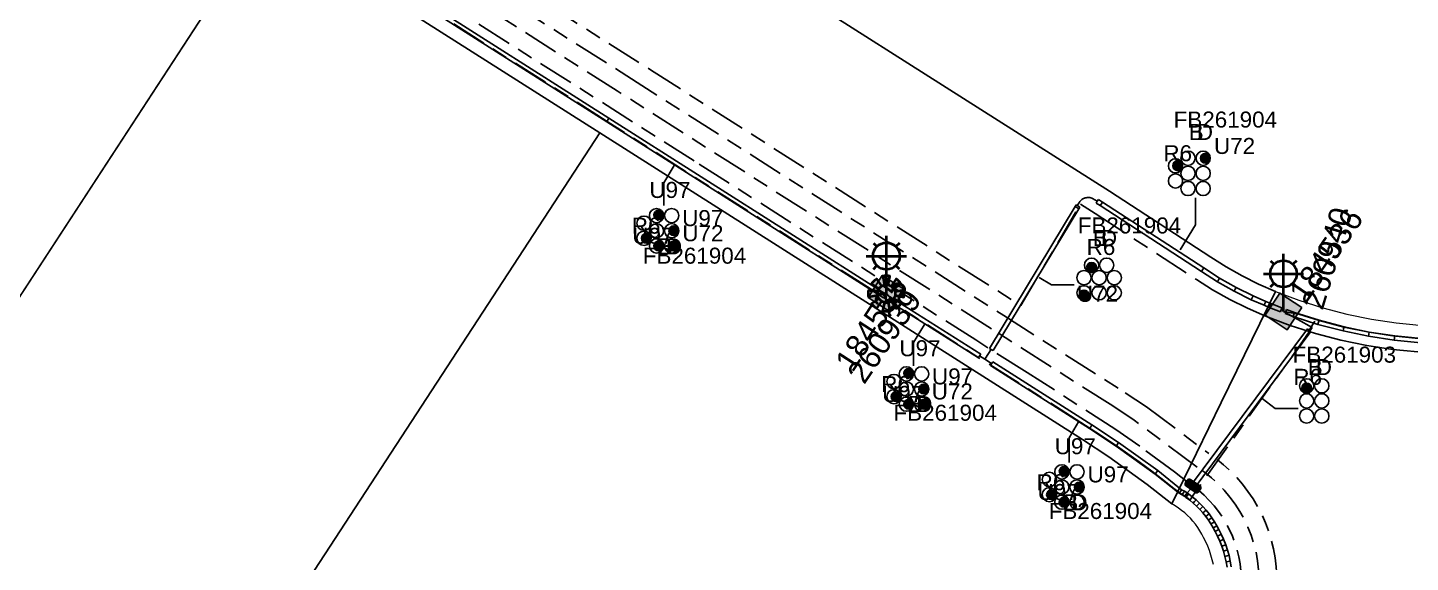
# Model space of a CAD drawing. Header units: metres. Extents: x 0 to 294317, y 0 to 6233398.
# Drawn here: x 293120.6 to 293275.7, y 6231768.6 to 6231828.6 of the extents above; entities that cross this region are included whole.
import ezdxf
from ezdxf import colors
from ezdxf.entities.mleader import LeaderData, LeaderLine
from ezdxf.enums import TextEntityAlignment as Align
from ezdxf.math import Vec2, Vec3

# ---------------------------------------------------------------- set-up
doc = ezdxf.new("R2010")
doc.units = ezdxf.units.M
doc.linetypes.add('Cable Exist UG', pattern=[8.2, 4, -1.2, 1.8, -1.2])
doc.layers.get('0').update_dxf_attribs({"color": 6})
for name, color, linetype in [('_User Miscellaneous1', 7, 'Continuous'), ('_User Miscellaneous2', 7, 'Continuous'), ('Duct_SP_EXT', 7, 'Continuous'), ('Equip_HV_EXT', 7, 'Continuous'), ('Equip_SP_SL_EXT', 7, 'Continuous'), ('Mains_HV_EXT', 7, 'Continuous'), ('Mains_SL_EXT', 7, 'Continuous'), ('SupportsUG_SP_LV_SL_EXT', 7, 'Continuous'), ('Trench_SP_EXT', 7, 'Continuous')]:
    doc.layers.add(name, color=color, linetype=linetype)
doc.layers.add('Cadastre Land Parcels_SP_EXT', color=9, linetype='Continuous', lineweight=5)
doc.styles.add('COLUMN_LABEL', font='arial.ttf')
doc.styles.add('iecARIAL', font='arial.ttf', dxfattribs={"height": 2})
doc.styles.add('POLE_LABEL', font='arial.ttf')
doc.styles.get("Standard").update_dxf_attribs({"font": 'arial.ttf'})

# ---------------------------------------------------------------- blocks, each defined once
blk = doc.blocks.new('COLUMN_EXT')
blk.add_hatch(color=256).paths.add_polyline_path([(-1.49, 1.48), (-1.49, -1.49), (1.48, -1.49), (1.48, 1.48)])
blk.add_lwpolyline([(-1.49, -1.49), (1.48, -1.49), (1.48, 1.48), (-1.49, 1.48)], close=True)
for tag, height, style, flags, p in [('ASSET_NUM', 2.5, 'COLUMN_LABEL', 8, (2, 2)), ('STRUCTURE_PLANT_NUMBER', 0.2, 'POLE_LABEL', 9, (1.81, 0.03)), ('STREET_CODE', 0.2, 'COLUMN_LABEL', 9, (1.81, -0.2))]:
    blk.add_attdef(tag, text='', height=height, dxfattribs=dict(style=style, flags=flags)).set_placement(p, align=Align.MIDDLE_LEFT)
at = {"flags": 9}
for tag, p in [('COLUMN_TYPE', (1.81, -0.4)), ('OWNED_BY', (1.81, -0.6)), ('STATE', (1.81, -0.8)), ('USAGE', (1.81, -1)), ('STREETNAME', (1.81, -1.6)), ('LEGEND', (1.81, -1.2)), ('LOCATION', (1.81, -1.4)), ('SUBURB', (1.81, -1.8)), ('NOTES', (1.81, -2))]:
    blk.add_attdef(tag, text='', height=0.2, dxfattribs=at).set_placement(p, align=Align.MIDDLE_LEFT)
at = {"flags": 1}
blk.add_attdef('Z', (1.81, -2.35), '', height=0.2, dxfattribs=at)
blk = doc.blocks.new('DUCT_EXT')
blk.add_circle((0, 0.8), 0.8)
at = {"flags": 1}
blk.add_attdef('Z', (0, 0), '', height=0.2, dxfattribs=at)
at = {"flags": 9}
for tag, p in [('DUCT_CODE', (0, 0)), ('XSECT_TYPE', (0, -0.2)), ('STATE', (0, -0.6)), ('FB_REFERENCE', (0, -0.4)), ('NOTES', (0, -0.8))]:
    blk.add_attdef(tag, text='', height=0.2, dxfattribs=at).set_placement(p, align=Align.MIDDLE_LEFT)
blk = doc.blocks.new('SL_LANTERN_EXT')
at = {"lineweight": 40}
for p, q in [((0, 1.97), (0, 6.47)), ((-1.46, 5.68), (-1.06, 5.28)), ((1.46, 5.68), (1.06, 5.28)), ((-2.25, 4.22), (2.25, 4.22)), ((-1.46, 2.76), (-1.06, 3.16)), ((1.46, 2.76), (1.06, 3.16)), ((0, 0), (0, 2.72))]:
    blk.add_line(p, q, dxfattribs=at)
blk.add_circle((0, 4.22), 1.5, dxfattribs=at)
at = {"style": 'iecARIAL', "flags": 8}
blk.add_attdef('ASSET_NUM', (1.5, 1.5), '', height=2.5, dxfattribs=at)
for tag, p, height, flags in [('OPERATING_VOLTAGE', (0.98, -1.65), 0.2, 9), ('CONSTRUCTED_VOLTAGE', (0.98, -0.65), 0.2, 9), ('CONTROL_TYPE', (0.98, -0.85), 0.2, 9), ('LANTERN_PURPOSE', (0.98, -1.05), 0.2, 9), ('LANTERN_TYPE', (0.98, -1.25), 0.2, 9), ('NO_PHASES', (0.98, -1.45), 0.2, 9), ('LNUMBER', (2.18, -3.25), 2.5, 8), ('ORIENTATION', (0.98, -1.85), 0.2, 9), ('OWNED_BY', (0.98, -2.05), 0.2, 9), ('STATE', (0.98, -2.25), 0.2, 9), ('USAGE', (0.98, -2.45), 0.2, 9), ('CEXIST', (0.98, -2.65), 0.2, 9), ('CNEW', (0.98, -2.85), 0.2, 9), ('CNUMBER', (0.98, -3.05), 0.2, 9), ('CREMOVE', (0.98, -3.25), 0.2, 9), ('CREPLACE', (0.98, -3.45), 0.2, 9), ('LKINGHEIGHT', (0.98, -3.65), 0.2, 9), ('LBRACKET', (0.98, -3.85), 0.2, 9), ('LBRACKETVOCAB', (0.98, -4.05), 0.2, 9), ('LCATEGORY', (0.98, -4.25), 0.2, 9), ('LCHARGE1', (0.98, -4.45), 0.2, 9), ('LCHARGE1PERCENT', (0.98, -4.65), 0.2, 9), ('LCHARGE2', (0.98, -4.85), 0.2, 9), ('LCHARGE2PERCENT', (0.98, -5.05), 0.2, 9), ('LCHARGE3', (0.98, -5.25), 0.2, 9), ('LCHARGE3PERCENT', (0.98, -5.45), 0.2, 9), ('LEXIST', (0.98, -5.65), 0.2, 9), ('LLAMP', (0.98, -5.85), 0.2, 9), ('LLAMPVOCAB', (0.98, -6.05), 0.2, 9), ('LMAST', (0.98, -6.25), 0.2, 9), ('LMASTVOCAB', (0.98, -6.45), 0.2, 9), ('LNEW', (0.98, -6.65), 0.2, 9), ('LANTNUMBER', (0.98, -6.85), 0.2, 9), ('LOUTREACH', (0.98, -7.25), 0.2, 9), ('LOUTREACHVOCAB', (0.98, -7.45), 0.2, 9), ('LRATECODE', (0.98, -7.65), 0.2, 9), ('LREMOVE', (0.98, -7.85), 0.2, 9), ('STREETNAME', (0.98, -9.25), 0.2, 9), ('SUBURB', (0.98, -9.45), 0.2, 1), ('LREPLACE', (0.98, -8.05), 0.2, 9), ('LTYPE', (0.98, -8.25), 0.2, 9), ('LTYPEVOCAB', (0.98, -8.45), 0.2, 9), ('LEGEND', (0.98, -8.65), 0.2, 9), ('LOCATION', (0.98, -8.85), 0.2, 9), ('NOTES', (0.98, -9.05), 0.2, 9)]:
    blk.add_attdef(tag, p, '', height=height, dxfattribs=dict(flags=flags))
blk = doc.blocks.new('SL_NIGHTWATCH_EXT')
at = {"lineweight": 40}
h = blk.add_hatch(color=256, dxfattribs=at)
h.paths.add_polyline_path([(0.39, 1.96, 0.098491), (-0.39, 1.96), (-0.2, 0.98, -0.098491), (0.19, 0.98)])
h.paths.add_polyline_path([(0.55, 0.83, -0.098491), (0.83, 0.56), (1.66, 1.11, 0.098491), (1.11, 1.66)])
h.paths.add_polyline_path([(0.98, 0.2, -0.098491), (0.98, -0.19), (1.96, -0.39, 0.098491), (1.96, 0.39)])
h.paths.add_polyline_path([(0.83, -0.55, -0.098491), (0.56, -0.83), (1.11, -1.66, 0.098491), (1.66, -1.11)])
h.paths.add_polyline_path([(-0.19, -0.98), (-0.39, -1.96, 0.098491), (0.39, -1.96), (0.2, -0.98, -0.098491)])
h.paths.add_polyline_path([(-0.83, -0.56), (-1.66, -1.11, 0.098491), (-1.11, -1.66), (-0.55, -0.83, -0.098491)])
h.paths.add_polyline_path([(-0.98, 0.19), (-1.96, 0.39, 0.098491), (-1.96, -0.39), (-0.98, -0.2, -0.098491)])
h.paths.add_polyline_path([(-1.11, 1.66, 0.098491), (-1.66, 1.11), (-0.83, 0.55, -0.098491), (-0.56, 0.83)])
for p, q in [((-1.16, 1.63), (-1.16, 1.63, 0)), ((-1.1, 1.64), (-1.1, 1.64, 0)), ((1.08, 1.63), (1.08, 1.63, 0)), ((-0.86, -0.57), (-0.86, -0.57, 0)), ((0.82, -0.57), (0.82, -0.57, 0)), ((1.96, -0.37), (1.96, -0.37, 0)), ((1.13, -1.65), (1.13, -1.65, 0))]:
    blk.add_line(p, q, dxfattribs=at)
for points in [[(-0.56, 0.83, 0.098491), (-0.83, 0.55), (-1.66, 1.11, -0.098491), (-1.11, 1.66)], [(-0.2, 0.98, -0.098491), (0.19, 0.98), (0.39, 1.96, 0.098491), (-0.39, 1.96)], [(0.83, 0.56), (1.66, 1.11, 0.098491), (1.11, 1.66), (0.55, 0.83, -0.098491)], [(-0.98, 0.19, 0.098491), (-0.98, -0.2), (-1.96, -0.39, -0.098491), (-1.96, 0.39)], [(0.98, -0.19), (1.96, -0.39, 0.098491), (1.96, 0.39), (0.98, 0.2, -0.098491)], [(-0.83, -0.56, 0.098491), (-0.55, -0.83), (-1.11, -1.66, -0.098491), (-1.66, -1.11)], [(0.2, -0.98), (0.39, -1.96, -0.098491), (-0.39, -1.96), (-0.19, -0.98, 0.098491)], [(0.56, -0.83), (1.11, -1.66, 0.098491), (1.66, -1.11), (0.83, -0.55, -0.098491)]]:
    blk.add_lwpolyline(points, format="xyb", close=True, dxfattribs=at)
blk.add_circle((0, 0), 1, dxfattribs=at)
blk = doc.blocks.new('HV_STJ_EXT')
h = blk.add_hatch(color=256)
edge = h.paths.add_edge_path()
edge.add_ellipse((-0.59, 0.13), major_axis=(0.226, 0.226), ratio=1, start_angle=45, end_angle=135)
edge.add_line((-0.91, 0.13), (-0.91, -0.13))
edge.add_ellipse((-0.59, -0.13), major_axis=(0.226, 0.226), ratio=1, start_angle=135, end_angle=225)
edge.add_line((-0.59, -0.45), (0.59, -0.45))
edge.add_ellipse((0.59, -0.13), major_axis=(-0.226, 0.226), ratio=1, start_angle=135, end_angle=225)
edge.add_line((0.91, -0.13), (0.91, 0.13))
edge.add_ellipse((0.59, 0.13), major_axis=(-0.226, 0.226), ratio=1, start_angle=225, end_angle=315)
edge.add_line((0.59, 0.45), (-0.59, 0.45))
blk.add_lwpolyline([(-0.91, 0.13), (-0.91, -0.13, 0.414214), (-0.59, -0.45), (0.59, -0.45, 0.414214), (0.91, -0.13), (0.91, 0.13, 0.414214), (0.59, 0.45), (-0.59, 0.45, 0.414214)], format="xyb", close=True)
for tag, flags, p in [('ORIENTATION', 9, (1.5, 0)), ('Z', 1, (1.5, -0.8)), ('USAGE', 9, (1.5, -0.2)), ('LEGEND', 9, (1.5, -0.4)), ('NOTES', 9, (1.5, -0.6))]:
    blk.add_attdef(tag, text='', height=0.2, dxfattribs=dict(flags=flags)).set_placement(p, align=Align.MIDDLE_LEFT)
blk = doc.blocks.new('CABLE_LARGE_EXT')
h = blk.add_hatch(color=256)
edge = h.paths.add_edge_path()
edge.add_arc((0, 0.55), 0.55, 0, 360)
blk.add_circle((0, 0.55), 0.55)
at = {"flags": 1}
blk.add_attdef('Z', (0, 0), '', height=0.2, dxfattribs=at)
at = {"flags": 9}
for tag, p in [('COND_CODE', (0, 0)), ('STATE', (0, -0.4)), ('XSECT_SIZE', (0, -0.6)), ('FB_REFERENCE', (0, -0.2)), ('NOTES', (0, -0.8))]:
    blk.add_attdef(tag, text='', height=0.2, dxfattribs=at).set_placement(p, align=Align.MIDDLE_LEFT)

msp = doc.modelspace()

# ---------------------------------------------------------------- linework, layer by layer
at = {"layer": '_User Miscellaneous1', "linetype": 'Continuous'}
msp.add_lwpolyline([(293147.24, 6231840.71), (293184.8, 6231816.83), (293238.95, 6231782.41), (293241.9, 6231780.46), (293246.21, 6231777.36), (293248.98, 6231775.16), (293254.52, 6231786.55), (293254.52, 6231786.55), (293260.59, 6231799.02), (293258.7, 6231799.84), (293256.86, 6231800.76), (293255.08, 6231801.77), (293253.34, 6231802.88), (293241.99, 6231810.28), (293190.48, 6231843.03)], dxfattribs=at)
at = {"layer": 'Cadastre Land Parcels_SP_EXT', "linetype": 'Continuous'}
for points in [[(293027.72, 6231590.47), (293029.79, 6231592.02), (293031.85, 6231593.62), (293033.86, 6231595.27), (293035.84, 6231596.96), (293037.78, 6231598.68), (293039.69, 6231600.45), (293041.56, 6231602.26), (293043.39, 6231604.11), (293045.17, 6231606), (293046.92, 6231607.93), (293048.64, 6231609.89), (293050.3, 6231611.88), (293051.93, 6231613.91), (293053.5, 6231615.98), (293055.03, 6231618.08), (293056.52, 6231620.21), (293057.97, 6231622.37), (293069.91, 6231640.68), (293123.07, 6231722.19), (293184.8, 6231816.83), (293184.8, 6231816.83), (293147.24, 6231840.71), (293020.7, 6231646.68)], [(293020.71, 6231646.68), (293147.24, 6231840.71)], [(293207.72, 6231832.07), (293241.99, 6231810.28), (293253.34, 6231802.88), (293255.08, 6231801.77), (293256.86, 6231800.76), (293258.7, 6231799.84), (293260.59, 6231799.02), (293263.22, 6231798.03), (293265.9, 6231797.18), (293268.62, 6231796.47), (293271.37, 6231795.9), (293274.15, 6231795.48), (293278.21, 6231795.08)], [(293253.63, 6231768.38), (293253.51, 6231768.9), (293253.36, 6231769.42), (293253.19, 6231769.93), (293252.99, 6231770.42), (293252.77, 6231770.91), (293252.52, 6231771.39), (293252.32, 6231771.78), (293252.1, 6231772.16), (293251.87, 6231772.53), (293251.61, 6231772.88), (293251.34, 6231773.23), (293251.05, 6231773.55), (293250.74, 6231773.86), (293250.41, 6231774.16), (293250.07, 6231774.44), (293249.72, 6231774.7), (293249.36, 6231774.94), (293248.98, 6231775.16), (293248.98, 6231775.16), (293246.21, 6231777.36), (293241.9, 6231780.46), (293238.95, 6231782.41), (293184.8, 6231816.83), (293123.07, 6231722.19)]]:
    msp.add_lwpolyline(points, dxfattribs=at)
at = {"layer": 'Duct_SP_EXT'}
for p, q in [((293151.17, 6231839.94), (293185.56, 6231818.07)), ((293151.42, 6231840.35), (293185.82, 6231818.48)), ((293185.56, 6231818.07), (293185.69, 6231818.27)), ((293185.56, 6231818.07), (293216.63, 6231798.29)), ((293185.82, 6231818.48), (293185.69, 6231818.27)), ((293185.82, 6231818.48), (293216.89, 6231798.7)), ((293240.47, 6231808.94), (293240.6, 6231809.15)), ((293240.94, 6231808.65), (293240.47, 6231808.94)), ((293240.73, 6231809.35), (293240.6, 6231809.15)), ((293241.19, 6231809.05), (293240.73, 6231809.35)), ((293240.94, 6231808.65), (293241.07, 6231808.85)), ((293241.19, 6231809.05), (293241.07, 6231808.85)), ((293252.55, 6231801.65), (293241.19, 6231809.05)), ((293238.11, 6231808.54), (293228.5, 6231792.61)), ((293238.52, 6231808.3), (293228.91, 6231792.37)), ((293238.23, 6231808.74), (293238.11, 6231808.54)), ((293238.11, 6231808.54), (293238.31, 6231808.42)), ((293238.23, 6231808.74), (293238.43, 6231808.62)), ((293238.52, 6231808.3), (293238.31, 6231808.42)), ((293238.64, 6231808.49), (293238.43, 6231808.62)), ((293238.64, 6231808.49), (293238.52, 6231808.3)), ((293252.29, 6231801.25), (293240.94, 6231808.65)), ((293252.29, 6231801.25), (293252.42, 6231801.45)), ((293254.08, 6231800.11), (293252.29, 6231801.25)), ((293252.55, 6231801.65), (293252.42, 6231801.45)), ((293254.32, 6231800.52), (293252.55, 6231801.65)), ((293254.08, 6231800.11), (293254.2, 6231800.32)), ((293255.95, 6231799.05), (293254.08, 6231800.11)), ((293254.32, 6231800.52), (293254.2, 6231800.32)), ((293256.18, 6231799.47), (293254.32, 6231800.52)), ((293256.18, 6231799.47), (293256.07, 6231799.26)), ((293258.09, 6231798.52), (293256.18, 6231799.47)), ((293216.63, 6231798.29), (293216.76, 6231798.49)), ((293216.64, 6231798.29), (293216.76, 6231798.49)), ((293216.64, 6231798.29), (293227.26, 6231791.57)), ((293216.89, 6231798.7), (293216.76, 6231798.49)), ((293216.89, 6231798.7), (293216.76, 6231798.49)), ((293216.89, 6231798.7), (293227.52, 6231791.97)), ((293255.95, 6231799.05), (293256.07, 6231799.26)), ((293257.88, 6231798.09), (293255.95, 6231799.05)), ((293257.88, 6231798.09), (293257.98, 6231798.3)), ((293259.32, 6231797.46), (293257.88, 6231798.09)), ((293258.09, 6231798.52), (293257.98, 6231798.3)), ((293259.51, 6231797.9), (293258.09, 6231798.52)), ((293259.51, 6231797.9), (293259.42, 6231797.68)), ((293259.51, 6231797.9), (293259.42, 6231797.68)), ((293260.08, 6231797.65), (293259.51, 6231797.9)), ((293259.51, 6231797.9), (293259.51, 6231797.9)), ((293259.32, 6231797.46), (293259.42, 6231797.68)), ((293259.32, 6231797.46), (293259.42, 6231797.68)), ((293259.9, 6231797.21), (293259.32, 6231797.46)), ((293259.32, 6231797.46), (293259.32, 6231797.46)), ((293259.9, 6231797.21), (293259.99, 6231797.43)), ((293261.15, 6231796.74), (293259.9, 6231797.21)), ((293260.08, 6231797.65), (293259.99, 6231797.43)), ((293261.32, 6231797.19), (293260.08, 6231797.65)), ((293261.15, 6231796.74), (293261.24, 6231796.96)), ((293261.32, 6231797.19), (293261.24, 6231796.96)), ((293261.67, 6231796.54), (293261.75, 6231796.77)), ((293262.58, 6231796.2), (293261.67, 6231796.54)), ((293261.84, 6231796.99), (293261.75, 6231796.77)), ((293262.74, 6231796.65), (293261.84, 6231796.99)), ((293262.58, 6231796.2), (293262.66, 6231796.43)), ((293262.74, 6231796.65), (293262.66, 6231796.43)), ((293265.49, 6231795.78), (293262.74, 6231796.65)), ((293251.07, 6231777.19), (293264.17, 6231794.81)), ((293265.36, 6231795.31), (293262.58, 6231796.2)), ((293264.17, 6231794.81), (293264.37, 6231794.67)), ((293265.36, 6231795.31), (293265.43, 6231795.55)), ((293268.18, 6231794.58), (293265.36, 6231795.31)), ((293265.49, 6231795.78), (293265.43, 6231795.55)), ((293268.29, 6231795.05), (293265.49, 6231795.78)), ((293268.18, 6231794.58), (293268.23, 6231794.81)), ((293268.29, 6231795.05), (293268.23, 6231794.81)), ((293271.12, 6231794.46), (293268.29, 6231795.05)), ((293251.46, 6231776.9), (293264.56, 6231794.53)), ((293264.56, 6231794.53), (293264.37, 6231794.67)), ((293271.03, 6231793.99), (293268.18, 6231794.58)), ((293271.03, 6231793.99), (293271.07, 6231794.23)), ((293273.91, 6231793.55), (293271.03, 6231793.99)), ((293271.12, 6231794.46), (293271.07, 6231794.23)), ((293273.97, 6231794.03), (293271.12, 6231794.46)), ((293273.91, 6231793.55), (293273.94, 6231793.79)), ((293278.03, 6231793.14), (293273.91, 6231793.55)), ((293273.97, 6231794.03), (293273.94, 6231793.79)), ((293278.07, 6231793.62), (293273.97, 6231794.03)), ((293227.26, 6231791.57), (293227.39, 6231791.77)), ((293227.52, 6231791.97), (293227.39, 6231791.77)), ((293228.5, 6231792.61), (293228.7, 6231792.49)), ((293228.91, 6231792.37), (293228.7, 6231792.49)), ((293228.63, 6231790.7), (293228.75, 6231790.9)), ((293228.63, 6231790.7), (293239.74, 6231783.63)), ((293228.88, 6231791.1), (293228.75, 6231790.9)), ((293228.88, 6231791.1), (293240, 6231784.03)), ((293240, 6231784.03), (293239.87, 6231783.83)), ((293240, 6231784.03), (293243, 6231782.06)), ((293239.74, 6231783.63), (293239.87, 6231783.83)), ((293239.74, 6231783.63), (293242.73, 6231781.66)), ((293242.73, 6231781.66), (293242.87, 6231781.86)), ((293242.73, 6231781.66), (293247.09, 6231778.52)), ((293243, 6231782.06), (293242.87, 6231781.86)), ((293243, 6231782.06), (293247.38, 6231778.91)), ((293247.09, 6231778.52), (293247.23, 6231778.71)), ((293247.09, 6231778.52), (293249.8, 6231776.37)), ((293247.38, 6231778.91), (293247.23, 6231778.71)), ((293247.38, 6231778.91), (293250.07, 6231776.76)), ((293249.8, 6231776.37), (293249.94, 6231776.56)), ((293249.8, 6231776.37), (293250.12, 6231776.18)), ((293250.07, 6231776.76), (293249.94, 6231776.56)), ((293250.07, 6231776.76), (293250.38, 6231776.59)), ((293250.12, 6231776.18), (293250.25, 6231776.38)), ((293250.38, 6231776.59), (293250.25, 6231776.38)), ((293250.38, 6231776.59), (293250.67, 6231776.39)), ((293250.41, 6231775.99), (293250.54, 6231776.19)), ((293250.41, 6231775.99), (293250.54, 6231776.19)), ((293250.67, 6231776.39), (293250.54, 6231776.19)), ((293250.67, 6231776.39), (293250.54, 6231776.19)), ((293250.67, 6231776.39), (293250.83, 6231776.29)), ((293250.83, 6231776.29), (293250.69, 6231776.09)), ((293250.83, 6231776.29), (293251.26, 6231775.97)), ((293251.07, 6231777.19), (293251.27, 6231777.04)), ((293251.46, 6231776.9), (293251.27, 6231777.04)), ((293250.12, 6231776.18), (293250.41, 6231775.99)), ((293250.41, 6231775.99), (293250.55, 6231775.9)), ((293250.55, 6231775.9), (293250.69, 6231776.09)), ((293250.55, 6231775.9), (293250.97, 6231775.59)), ((293250.97, 6231775.59), (293251.12, 6231775.78)), ((293250.97, 6231775.59), (293251.37, 6231775.26)), ((293251.26, 6231775.97), (293251.12, 6231775.78)), ((293251.26, 6231775.97), (293251.68, 6231775.63)), ((293251.37, 6231775.26), (293251.52, 6231775.45)), ((293251.37, 6231775.26), (293251.75, 6231774.92)), ((293251.68, 6231775.63), (293251.52, 6231775.45)), ((293251.68, 6231775.63), (293252.08, 6231775.26)), ((293251.75, 6231774.92), (293251.91, 6231775.09)), ((293251.75, 6231774.92), (293252.11, 6231774.55)), ((293252.08, 6231775.26), (293251.91, 6231775.09)), ((293252.08, 6231775.26), (293252.46, 6231774.88)), ((293252.11, 6231774.55), (293252.28, 6231774.72)), ((293252.46, 6231774.88), (293252.28, 6231774.72)), ((293252.46, 6231774.88), (293252.82, 6231774.48)), ((293252.11, 6231774.55), (293252.45, 6231774.17)), ((293252.45, 6231774.17), (293252.64, 6231774.33)), ((293252.45, 6231774.17), (293252.78, 6231773.77)), ((293252.82, 6231774.48), (293252.64, 6231774.33)), ((293252.78, 6231773.77), (293252.97, 6231773.91)), ((293252.78, 6231773.77), (293253.08, 6231773.35)), ((293252.82, 6231774.48), (293253.16, 6231774.06)), ((293253.16, 6231774.06), (293252.97, 6231773.91)), ((293253.08, 6231773.35), (293253.28, 6231773.48)), ((293253.08, 6231773.35), (293253.35, 6231772.92)), ((293253.16, 6231774.06), (293253.47, 6231773.62)), ((293253.47, 6231773.62), (293253.28, 6231773.48)), ((293253.47, 6231773.62), (293253.77, 6231773.17)), ((293253.77, 6231773.17), (293253.56, 6231773.04)), ((293253.77, 6231773.17), (293254.03, 6231772.7)), ((293253.35, 6231772.92), (293253.56, 6231773.04)), ((293253.35, 6231772.92), (293253.61, 6231772.47)), ((293253.61, 6231772.47), (293253.82, 6231772.59)), ((293253.61, 6231772.47), (293253.82, 6231772.06)), ((293254.03, 6231772.7), (293253.82, 6231772.59)), ((293253.82, 6231772.06), (293254.03, 6231772.17)), ((293253.82, 6231772.06), (293254.08, 6231771.55)), ((293254.03, 6231772.7), (293254.25, 6231772.28)), ((293254.25, 6231772.28), (293254.03, 6231772.17)), ((293254.08, 6231771.55), (293254.3, 6231771.66)), ((293254.08, 6231771.55), (293254.34, 6231771)), ((293254.25, 6231772.28), (293254.51, 6231771.76)), ((293254.51, 6231771.76), (293254.3, 6231771.66)), ((293254.51, 6231771.76), (293254.78, 6231771.19)), ((293254.34, 6231771), (293254.56, 6231771.09)), ((293254.34, 6231771), (293254.56, 6231770.43)), ((293254.78, 6231771.19), (293254.56, 6231771.09)), ((293254.56, 6231770.43), (293254.79, 6231770.51)), ((293254.56, 6231770.43), (293254.76, 6231769.85)), ((293254.78, 6231771.19), (293255.01, 6231770.59)), ((293255.01, 6231770.59), (293254.79, 6231770.51)), ((293255.22, 6231769.99), (293254.99, 6231769.92)), ((293255.01, 6231770.59), (293255.22, 6231769.99)), ((293255.22, 6231769.99), (293255.39, 6231769.38)), ((293254.76, 6231769.85), (293254.99, 6231769.92)), ((293254.76, 6231769.85), (293254.92, 6231769.26)), ((293254.92, 6231769.26), (293255.16, 6231769.32)), ((293254.92, 6231769.26), (293255.06, 6231768.66)), ((293255.06, 6231768.66), (293255.29, 6231768.7)), ((293255.06, 6231768.66), (293255.16, 6231768.05)), ((293255.39, 6231769.38), (293255.16, 6231769.32)), ((293255.53, 6231768.75), (293255.29, 6231768.7)), ((293255.39, 6231769.38), (293255.53, 6231768.75)), ((293255.53, 6231768.75), (293255.64, 6231768.12))]:
    msp.add_line(p, q, dxfattribs=at)
for points in [[(293191.96, 6231808.67), (293191.96, 6231811.21), (293193.15, 6231813.16)], [(293251.61, 6231809.54), (293251.61, 6231806.48), (293249.9, 6231803.67)], [(293238.01, 6231799.77), (293235.45, 6231799.77), (293234.08, 6231800.59)], [(293220, 6231790.67), (293220, 6231793.29), (293221.2, 6231795.29)], [(293263.14, 6231785.88), (293260.57, 6231785.88), (293259.09, 6231786.98)], [(293237.45, 6231779.81), (293237.45, 6231782.6), (293238.5, 6231784.39)]]:
    msp.add_lwpolyline(points, dxfattribs=at)
at = {"layer": 'Mains_HV_EXT', "linetype": 'Cable Exist UG'}
for points in [[(293259.53, 6231731.65), (293267.88, 6231743.8), (293267.74, 6231747.04), (293270.45, 6231750.64), (293270.45, 6231750.64), (293259.61, 6231760.44), (293259.98, 6231761.88), (293258.47, 6231764.39), (293258.47, 6231764.39), (293258.74, 6231765.76), (293258.74, 6231765.76, 0.267077), (293251.81, 6231779.29), (293251.81, 6231779.29), (293244.74, 6231784.58), (293242.33, 6231786.16), (293228.72, 6231794.83), (293228.72, 6231794.83), (293186.75, 6231821.52), (292878.19, 6232017.71)], [(293251.34, 6231777.18, 0.01532), (293250.68, 6231777.64), (293250.68, 6231777.64), (293249.27, 6231778.75), (293249.27, 6231778.75), (293245.39, 6231781.64), (293242.69, 6231783.53), (293232.73, 6231789.92), (293226.97, 6231793.57), (293226.97, 6231793.57), (293195.37, 6231813.67), (293148.85, 6231843.24), (293148.85, 6231843.24), (293134.74, 6231852.22), (293077.29, 6231888.75), (293077.29, 6231888.75), (293040.82, 6231911.93), (292977.87, 6231951.96), (292977.87, 6231951.96), (292923.92, 6231986.26), (292892.31, 6232006.33)], [(292898.44, 6232007.21), (293187.82, 6231823.21), (293230.12, 6231796.31), (293230.12, 6231796.31), (293243.74, 6231787.64), (293246.14, 6231786.05), (293253.11, 6231780.82), (293253.11, 6231780.82, -0.242139), (293260.75, 6231767.05)], [(293256.75, 6231766, 0.249398), (293251.34, 6231777.18)]]:
    msp.add_lwpolyline(points, format="xyb", dxfattribs=at)
msp.add_lwpolyline([(293151.21, 6231848.85), (293190.47, 6231823.89), (293232.02, 6231797.42), (293238.71, 6231808.81), (293238.71, 6231808.81), (293240.36, 6231807.76), (293251.72, 6231800.36), (293253.53, 6231799.2), (293255.46, 6231798.11), (293257.44, 6231797.12), (293259.39, 6231796.27), (293260.56, 6231795.83), (293260.56, 6231795.83), (293262.24, 6231795.2), (293265.07, 6231794.3), (293267.94, 6231793.55), (293270.85, 6231792.95), (293273.78, 6231792.5), (293277.93, 6231792.09)], dxfattribs=at)
at = {"layer": 'Mains_SL_EXT', "linetype": 'Cable Exist UG'}
for points in [[(293216.94, 6231798.77), (293215.24, 6231799.26), (293185.61, 6231818.1), (293152.48, 6231839.16), (293151.53, 6231840.47)], [(293261.49, 6231796.78), (293264.73, 6231794.95), (293250.99, 6231775.62), (293250.65, 6231775.88), (293250.3, 6231776.11), (293249.83, 6231776.4), (293249.21, 6231776.89), (293248.06, 6231777.8), (293246.72, 6231778.84), (293245.29, 6231779.87), (293243.77, 6231780.96), (293242.75, 6231781.7), (293241.52, 6231782.51), (293240.44, 6231783.22), (293238.75, 6231784.31), (293218.2, 6231797.38), (293216.94, 6231798.77)], [(293278.07, 6231793.58), (293273.97, 6231793.99), (293271.11, 6231794.43), (293268.28, 6231795.01), (293265.48, 6231795.74), (293263.21, 6231796.46), (293261.49, 6231796.78)]]:
    msp.add_lwpolyline(points, dxfattribs=at)
at = {"layer": 'Trench_SP_EXT', "linetype": 'Cable Exist UG'}
msp.add_lwpolyline([(293238.39, 6231808.7), (293238.46, 6231808.81), (293238.59, 6231809.03), (293238.59, 6231809.03, -0.371373), (293240.08, 6231809.45), (293240.08, 6231809.45), (293240.6, 6231809.15)], format="xyb", dxfattribs=at)
for points in [[(293264.37, 6231794.67), (293265, 6231795.68)], [(293227.98, 6231791.4), (293227.39, 6231791.77)], [(293228.75, 6231792.56), (293227.99, 6231791.43)], [(293228.74, 6231790.93), (293227.98, 6231791.4)], [(293251.27, 6231777.04), (293250.5, 6231776.22)]]:
    msp.add_lwpolyline(points, dxfattribs=at)

# ---------------------------------------------------------------- block references
at = {"layer": 'Duct_SP_EXT', "rotation": 90}
for name, p in [('DUCT_EXT', (293250.18, 6231813.12)), ('CABLE_LARGE_EXT', (293250.18, 6231813.12)), ('DUCT_EXT', (293251.58, 6231813.97)), ('DUCT_EXT', (293253.28, 6231813.97)), ('CABLE_LARGE_EXT', (293253.28, 6231813.97)), ('DUCT_EXT', (293250.18, 6231811.42)), ('DUCT_EXT', (293251.58, 6231812.27)), ('DUCT_EXT', (293253.28, 6231812.27)), ('DUCT_EXT', (293251.58, 6231810.57)), ('DUCT_EXT', (293253.28, 6231810.57)), ('DUCT_EXT', (293190.55, 6231806.68)), ('DUCT_EXT', (293191.95, 6231807.53)), ('DUCT_EXT', (293193.65, 6231807.53)), ('DUCT_EXT', (293190.55, 6231804.98)), ('DUCT_EXT', (293191.95, 6231805.83)), ('DUCT_EXT', (293193.65, 6231805.83)), ('CABLE_LARGE_EXT', (293193.65, 6231805.83)), ('CABLE_LARGE_EXT', (293190.55, 6231804.98)), ('DUCT_EXT', (293191.95, 6231804.13)), ('CABLE_LARGE_EXT', (293191.95, 6231804.13)), ('DUCT_EXT', (293193.65, 6231804.13)), ('CABLE_LARGE_EXT', (293193.65, 6231804.13)), ('DUCT_EXT', (293219.99, 6231789.76)), ('DUCT_EXT', (293221.69, 6231789.76)), ('DUCT_EXT', (293218.59, 6231788.91)), ('DUCT_EXT', (293219.99, 6231788.06)), ('DUCT_EXT', (293221.69, 6231788.06)), ('CABLE_LARGE_EXT', (293221.69, 6231788.06)), ('DUCT_EXT', (293218.59, 6231787.21)), ('CABLE_LARGE_EXT', (293218.59, 6231787.21)), ('DUCT_EXT', (293219.99, 6231786.36)), ('DUCT_EXT', (293221.69, 6231786.36)), ('CABLE_LARGE_EXT', (293219.99, 6231786.36)), ('CABLE_LARGE_EXT', (293221.69, 6231786.36)), ('DUCT_EXT', (293237.43, 6231778.76)), ('DUCT_EXT', (293239.13, 6231778.76)), ('DUCT_EXT', (293236.03, 6231777.91)), ('DUCT_EXT', (293237.43, 6231777.06)), ('DUCT_EXT', (293239.13, 6231777.06)), ('DUCT_EXT', (293236.03, 6231776.21)), ('CABLE_LARGE_EXT', (293236.02, 6231776.2)), ('CABLE_LARGE_EXT', (293239.13, 6231777.06)), ('DUCT_EXT', (293237.43, 6231775.36)), ('CABLE_LARGE_EXT', (293237.43, 6231775.36)), ('DUCT_EXT', (293239.13, 6231775.36))]:
    msp.add_blockref(name, p, dxfattribs=at)
at = {"layer": 'Duct_SP_EXT'}
for name, p in [('CABLE_LARGE_EXT', (293191.41, 6231807.05)), ('DUCT_EXT', (293239.96, 6231801.16)), ('DUCT_EXT', (293241.66, 6231801.16)), ('DUCT_EXT', (293239.11, 6231799.76)), ('CABLE_LARGE_EXT', (293239.96, 6231801.16)), ('DUCT_EXT', (293240.81, 6231799.76)), ('DUCT_EXT', (293242.51, 6231799.76)), ('DUCT_EXT', (293239.11, 6231798.06)), ('DUCT_EXT', (293240.81, 6231798.06)), ('DUCT_EXT', (293242.51, 6231798.06)), ('CABLE_LARGE_EXT', (293239.11, 6231798.06)), ('CABLE_LARGE_EXT', (293219.46, 6231789.28)), ('DUCT_EXT', (293264.09, 6231787.62)), ('CABLE_LARGE_EXT', (293264.09, 6231787.62)), ('DUCT_EXT', (293265.79, 6231787.62)), ('DUCT_EXT', (293264.09, 6231785.93)), ('DUCT_EXT', (293265.79, 6231785.93)), ('DUCT_EXT', (293264.09, 6231784.23)), ('DUCT_EXT', (293265.79, 6231784.23)), ('CABLE_LARGE_EXT', (293236.89, 6231778.28))]:
    msp.add_blockref(name, p, dxfattribs=at)
at = {"layer": 'Equip_HV_EXT', "rotation": 145.5728856910507}
msp.add_blockref('HV_STJ_EXT', (293251.34, 6231777.18), dxfattribs=at)
at = {"layer": 'Equip_SP_SL_EXT'}
ref = msp.add_blockref('SL_LANTERN_EXT', (293261.49, 6231796.78), dxfattribs=at)
ref.add_attrib('ASSET_NUM', '184536', dxfattribs={"layer": '0', "height": 2.5, "rotation": 55.775, "style": 'iecARIAL'}).set_placement((293262.99, 6231798.28), align=Align.MIDDLE_LEFT)
ref = msp.add_blockref('SL_LANTERN_EXT', (293216.94, 6231798.77), dxfattribs=at)
ref.add_attrib('ASSET_NUM', '184535', dxfattribs={"layer": '0', "height": 2.5, "rotation": 57.0426, "style": 'iecARIAL'}).set_placement((293218.44, 6231800.27), align=Align.MIDDLE_RIGHT)
msp.add_blockref('SL_NIGHTWATCH_EXT', (293216.94, 6231798.77), dxfattribs=at)
at = {"layer": 'SupportsUG_SP_LV_SL_EXT'}
ref = msp.add_blockref('COLUMN_EXT', (293261.49, 6231796.78), dxfattribs=dict(at, rotation=146.4230699324891))
ref.add_attrib('ASSET_NUM', '260940', dxfattribs={"layer": '0', "height": 2.5, "rotation": 73.0977, "style": 'COLUMN_LABEL'}).set_placement((293263.49, 6231797.53), align=Align.TOP_LEFT)
ref = msp.add_blockref('COLUMN_EXT', (293216.94, 6231798.77), dxfattribs=dict(at, rotation=327.3757866263027))
ref.add_attrib('ASSET_NUM', '260939', dxfattribs={"layer": '0', "height": 2.5, "rotation": 55.775, "style": 'COLUMN_LABEL'}).set_placement((293218.94, 6231799.52), align=Align.TOP_RIGHT)

# ---------------------------------------------------------------- texts
at = {"layer": '_User Miscellaneous2'}
for s, p in [('FB261904', (293249.17, 6231817.41)), ('B', (293250.87, 6231816.01)), ('D', (293251.77, 6231816.01)), ('R6', (293248.02, 6231813.63)), ('U72', (293253.7, 6231814.45)), ('U97', (293190.35, 6231809.51)), ('R6', (293188.38, 6231805.5)), ('U97', (293194.03, 6231806.35)), ('FB261904', (293238.41, 6231805.52)), ('U97', (293188.44, 6231804.37)), ('U72', (293194.05, 6231804.65)), ('B', (293240.11, 6231804.12)), ('D', (293241.01, 6231804.12)), ('B', (293191.3, 6231803.17)), ('D', (293192.2, 6231803.17)), ('R6', (293239.41, 6231803.11)), ('FB261904', (293189.61, 6231802.13)), ('U72', (293238.32, 6231797.85)), ('U97', (293218.4, 6231791.74)), ('FB261903', (293262.52, 6231791.02)), ('U97', (293222.06, 6231788.58)), ('R6', (293262.6, 6231788.53)), ('B', (293264.22, 6231789.62)), ('D', (293265.12, 6231789.62)), ('R6', (293216.37, 6231787.71)), ('U72', (293222.03, 6231786.89)), ('U97', (293216.47, 6231786.61)), ('B', (293219.39, 6231785.47)), ('D', (293220.29, 6231785.47)), ('FB261904', (293217.74, 6231784.5)), ('U97', (293235.83, 6231780.74)), ('U97', (293239.51, 6231777.58)), ('R6', (293233.8, 6231776.7)), ('U97', (293233.91, 6231775.6)), ('B', (293236.8, 6231774.44)), ('D', (293237.7, 6231774.44)), ('FB261904', (293235.15, 6231773.47))]:
    msp.add_text(s, height=1.8, dxfattribs=at).set_placement(p)

# ---------------------------------------------------------------- next in the draw order: leaders
at = {"layer": '_User Miscellaneous1'}
ml = msp.add_multileader_mtext('Standard', dxfattribs=at)
ml.set_content('LOT 435 \\PDP 1129749', color=256)
ml.set_leader_properties()
ml.build(insert=Vec2(0, 0))
ml.multileader.update_dxf_attribs({"has_text_frame": 1})
ctx = ml.context
ctx.base_point, ctx.char_height, ctx.plane_origin = Vec3(293228.99, 6231985.12), 3.5, Vec3(293181.97, 6231992.79)
ctx.text_align_type = 1
notes = []
notes.append((ctx, [(0, (0, 0, 0), (0, 0), (1, 0), 1, [])]))
ctx.mtext.insert, ctx.mtext.width, ctx.mtext.defined_height, ctx.mtext.alignment, ctx.mtext.flow_direction = Vec3(293246.19, 6231987.15), 36.8365, 7.89, 2, 5
ctx.mtext.has_bg_fill, ctx.mtext.bg_color, ctx.mtext.bg_scale_factor, ctx.mtext.bg_transparency, ctx.mtext.use_window_bg_color = 1, -1023410177, 1.5, 0, 0
for ctx, leaders in notes:
    for number, flags, end, landing, length, lines in leaders:
        leader = LeaderData()
        leader.index, (leader.has_last_leader_line, leader.has_dogleg_vector, leader.attachment_direction) = number, flags
        leader.last_leader_point, leader.dogleg_vector, leader.dogleg_length = Vec3(end), Vec3(landing), length
        for number, points, colour, breaks in lines:
            line = LeaderLine()
            line.index, line.vertices, line.color, line.breaks = number, Vec3.list(points), colors.encode_raw_color(colour), breaks
            leader.lines.append(line)
        ctx.leaders.append(leader)

doc.saveas('drawing.dxf')
